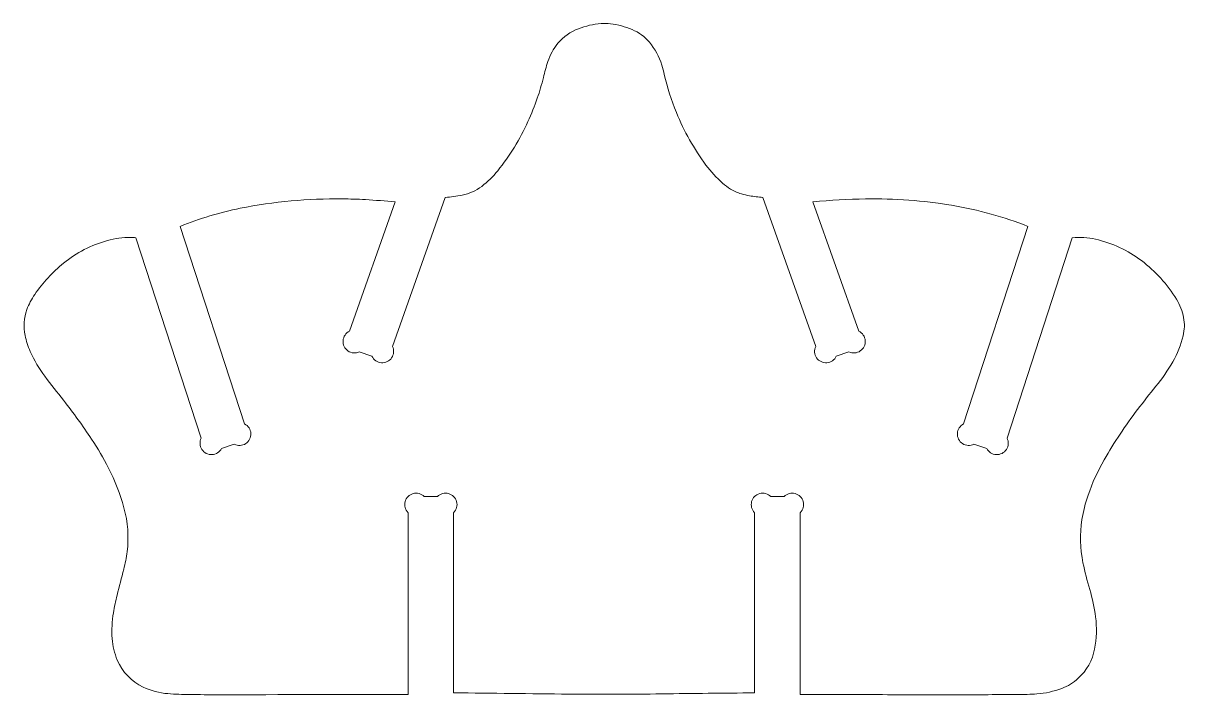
# Model space of a CAD drawing. Header units: millimetres. Extents: x -108 to 108, y -119 to 67.
# Drawn here: x 67.05 to 96.53, y -74.76 to -57.72 of the extents above; entities that cross this region are included whole.
import ezdxf

# ---------------------------------------------------------------- set-up
doc = ezdxf.new("R2010")
doc.units = ezdxf.units.MM
doc.header["$MEASUREMENT"] = 0
doc.layers.add('Capa 1', color=7, linetype='Continuous')

msp = doc.modelspace()

# ---------------------------------------------------------------- linework, layer by layer
at = {"layer": 'Capa 1', "color": 18, "lineweight": 9}
msp.add_open_spline([(85.824, -62.1404), (85.824, -62.1404), (87.1636, -65.9226), (87.1636, -65.9226), (87.1636, -65.9226), (87.119, -66.016), (87.1277, -66.126), (87.1863, -66.2113), (87.1863, -66.2113), (87.2449, -66.2965), (87.3445, -66.3441), (87.4477, -66.3359), (87.4477, -66.3359), (87.5508, -66.3278), (87.6418, -66.2653), (87.6863, -66.1719), (87.6863, -66.1719), (87.6863, -66.1719), (88.0062, -66.0586), (88.0062, -66.0586), (88.0062, -66.0586), (88.0996, -66.1032), (88.2096, -66.0945), (88.2949, -66.0359), (88.2949, -66.0359), (88.3801, -65.9773), (88.4277, -65.8777), (88.4196, -65.7746), (88.4196, -65.7746), (88.4114, -65.6714), (88.3489, -65.5805), (88.2555, -65.5359), (88.2555, -65.5359), (88.2555, -65.5359), (87.0935, -62.2537), (87.0935, -62.2537), (87.0935, -62.2537), (87.5379, -62.2113), (87.9837, -62.186), (88.4299, -62.1779), (88.4299, -62.1779), (89.1603, -62.1646), (89.8905, -62.2186), (90.611, -62.3391), (90.611, -62.3391), (90.9492, -62.3957), (91.2843, -62.4697), (91.6148, -62.5609), (91.6148, -62.5609), (91.9321, -62.6485), (92.2445, -62.7531), (92.5505, -62.8744), (92.5505, -62.8744), (92.5505, -62.8744), (90.9168, -67.8887), (90.9168, -67.8887), (90.9168, -67.8887), (90.8246, -67.9356), (90.7644, -68.0281), (90.7589, -68.1314), (90.7589, -68.1314), (90.7534, -68.2347), (90.8034, -68.3331), (90.8901, -68.3896), (90.8901, -68.3896), (90.9768, -68.446), (91.0871, -68.4518), (91.1793, -68.405), (91.1793, -68.405), (91.1793, -68.405), (91.5019, -68.5101), (91.5019, -68.5101), (91.5019, -68.5101), (91.5488, -68.6023), (91.6413, -68.6625), (91.7446, -68.668), (91.7446, -68.668), (91.8479, -68.6735), (91.9463, -68.6234), (92.0028, -68.5367), (92.0028, -68.5367), (92.0592, -68.45), (92.065, -68.3397), (92.0181, -68.2475), (92.0181, -68.2475), (92.0181, -68.2475), (93.6744, -63.1637), (93.6744, -63.1637), (93.6744, -63.1637), (93.8712, -63.1454), (94.0697, -63.1579), (94.2625, -63.201), (94.2625, -63.201), (94.6865, -63.2956), (95.0852, -63.4808), (95.431, -63.7438), (95.431, -63.7438), (95.7852, -64.0131), (96.0867, -64.3457), (96.3201, -64.7245), (96.3201, -64.7245), (96.4078, -64.8668), (96.4688, -65.0238), (96.5002, -65.188), (96.5002, -65.188), (96.5296, -65.3419), (96.5255, -65.5004), (96.4882, -65.6526), (96.4882, -65.6526), (96.4316, -65.8839), (96.343, -66.1063), (96.2248, -66.3131), (96.2248, -66.3131), (96.1001, -66.5315), (95.9572, -66.7391), (95.7976, -66.9335), (95.7976, -66.9335), (95.6384, -67.1276), (95.4828, -67.3248), (95.331, -67.5248), (95.331, -67.5248), (95.0226, -67.9313), (94.7402, -68.3568), (94.4852, -68.7987), (94.4852, -68.7987), (94.3196, -69.0857), (94.1823, -69.388), (94.0752, -69.7015), (94.0752, -69.7015), (94.0065, -69.9026), (93.955, -70.1092), (93.9213, -70.3191), (93.9213, -70.3191), (93.8631, -70.6818), (93.8716, -71.0521), (93.9467, -71.4117), (93.9467, -71.4117), (93.9947, -71.6419), (94.0521, -71.8699), (94.1186, -72.0954), (94.1186, -72.0954), (94.1852, -72.3212), (94.2343, -72.5517), (94.2655, -72.785), (94.2655, -72.785), (94.3019, -73.058), (94.2938, -73.3352), (94.2416, -73.6057), (94.2416, -73.6057), (94.1866, -73.8907), (94.0408, -74.1504), (93.8262, -74.3458), (93.8262, -74.3458), (93.7039, -74.4571), (93.5617, -74.5443), (93.4071, -74.603), (93.4071, -74.603), (93.2046, -74.6797), (92.9921, -74.7272), (92.7761, -74.7438), (92.7761, -74.7438), (92.6952, -74.7501), (92.614, -74.7537), (92.5328, -74.7546), (92.5328, -74.7546), (92.0034, -74.7604), (91.4738, -74.7636), (90.9443, -74.7641), (90.9443, -74.7641), (90.2487, -74.7648), (89.553, -74.7641), (88.8574, -74.7619), (88.8574, -74.7619), (88.1617, -74.7598), (87.466, -74.758), (86.7704, -74.7564), (86.7704, -74.7564), (86.7704, -74.7564), (86.7704, -70.1423), (86.7704, -70.1423), (86.7704, -70.1423), (86.8436, -70.0691), (86.8721, -69.9625), (86.8453, -69.8626), (86.8453, -69.8626), (86.8186, -69.7626), (86.7405, -69.6846), (86.6406, -69.6578), (86.6406, -69.6578), (86.5406, -69.631), (86.434, -69.6596), (86.3609, -69.7327), (86.3609, -69.7327), (86.3609, -69.7327), (86.0216, -69.7327), (86.0216, -69.7327), (86.0216, -69.7327), (85.9484, -69.6596), (85.8418, -69.631), (85.7419, -69.6578), (85.7419, -69.6578), (85.6419, -69.6846), (85.5639, -69.7626), (85.5371, -69.8626), (85.5371, -69.8626), (85.5103, -69.9625), (85.5389, -70.0691), (85.612, -70.1423), (85.612, -70.1423), (85.612, -70.1423), (85.612, -74.7161), (85.612, -74.7161), (85.612, -74.7161), (84.8264, -74.7222), (84.0407, -74.7309), (83.2551, -74.7423), (83.2551, -74.7423), (82.4694, -74.7536), (81.6837, -74.7556), (80.898, -74.7481), (80.898, -74.7481), (80.4107, -74.7435), (79.9235, -74.738), (79.4362, -74.7315), (79.4362, -74.7315), (78.9489, -74.725), (78.4617, -74.7199), (77.9744, -74.7161), (77.9744, -74.7161), (77.9744, -74.7161), (77.9744, -70.1423), (77.9744, -70.1423), (77.9744, -70.1423), (78.0475, -70.0691), (78.0761, -69.9625), (78.0493, -69.8626), (78.0493, -69.8626), (78.0226, -69.7626), (77.9445, -69.6846), (77.8446, -69.6578), (77.8446, -69.6578), (77.7446, -69.631), (77.638, -69.6596), (77.5648, -69.7327), (77.5648, -69.7327), (77.5648, -69.7327), (77.2256, -69.7327), (77.2256, -69.7327), (77.2256, -69.7327), (77.1524, -69.6596), (77.0458, -69.631), (76.9459, -69.6578), (76.9459, -69.6578), (76.8459, -69.6846), (76.7679, -69.7626), (76.7411, -69.8626), (76.7411, -69.8626), (76.7143, -69.9625), (76.7429, -70.0691), (76.816, -70.1423), (76.816, -70.1423), (76.816, -70.1423), (76.816, -74.7564), (76.816, -74.7564), (76.816, -74.7564), (75.2139, -74.76), (73.6117, -74.7622), (72.0096, -74.7632), (72.0096, -74.7632), (71.7624, -74.7634), (71.5152, -74.7623), (71.268, -74.7599), (71.268, -74.7599), (71.0865, -74.7582), (70.905, -74.7504), (70.724, -74.7365), (70.724, -74.7365), (70.5061, -74.7199), (70.2932, -74.6632), (70.0959, -74.5694), (70.0959, -74.5694), (69.8003, -74.4288), (69.5661, -74.1849), (69.4377, -73.8838), (69.4377, -73.8838), (69.3638, -73.7105), (69.3194, -73.526), (69.3064, -73.338), (69.3064, -73.338), (69.2913, -73.1195), (69.3023, -72.8998), (69.3392, -72.6839), (69.3392, -72.6839), (69.3649, -72.5334), (69.3961, -72.3839), (69.4328, -72.2358), (69.4328, -72.2358), (69.4873, -72.0161), (69.5432, -71.7967), (69.6006, -71.5778), (69.6006, -71.5778), (69.6387, -71.4323), (69.6674, -71.2845), (69.6864, -71.1353), (69.6864, -71.1353), (69.734, -70.7606), (69.7066, -70.3804), (69.6057, -70.0164), (69.6057, -70.0164), (69.5092, -69.6681), (69.3779, -69.3304), (69.2138, -69.0083), (69.2138, -69.0083), (69.0853, -68.7561), (68.9425, -68.5116), (68.786, -68.2759), (68.786, -68.2759), (68.5616, -67.9378), (68.3237, -67.6088), (68.073, -67.2897), (68.073, -67.2897), (67.9143, -67.0877), (67.7567, -66.8848), (67.6004, -66.6809), (67.6004, -66.6809), (67.4516, -66.4867), (67.3267, -66.2752), (67.2286, -66.0511), (67.2286, -66.0511), (67.1709, -65.9192), (67.1266, -65.7818), (67.0966, -65.6411), (67.0966, -65.6411), (67.0501, -65.4236), (67.066, -65.1974), (67.1423, -64.9886), (67.1423, -64.9886), (67.1925, -64.8514), (67.2597, -64.7211), (67.3424, -64.6008), (67.3424, -64.6008), (67.547, -64.3028), (67.7935, -64.0357), (68.074, -63.8078), (68.074, -63.8078), (68.4013, -63.5418), (68.7803, -63.3463), (69.1867, -63.2335), (69.1867, -63.2335), (69.3791, -63.1802), (69.5781, -63.1539), (69.7778, -63.1556), (69.7778, -63.1556), (69.795, -63.1557), (69.8122, -63.1563), (69.8294, -63.1574), (69.8294, -63.1574), (69.857, -63.159), (69.8845, -63.1611), (69.912, -63.1637), (69.912, -63.1637), (69.912, -63.1637), (71.5683, -68.2475), (71.5683, -68.2475), (71.5683, -68.2475), (71.5214, -68.3397), (71.5273, -68.45), (71.5837, -68.5367), (71.5837, -68.5367), (71.6401, -68.6234), (71.7385, -68.6735), (71.8418, -68.668), (71.8418, -68.668), (71.9451, -68.6625), (72.0377, -68.6023), (72.0846, -68.5101), (72.0846, -68.5101), (72.0846, -68.5101), (72.4071, -68.405), (72.4071, -68.405), (72.4071, -68.405), (72.4993, -68.4518), (72.6096, -68.446), (72.6963, -68.3896), (72.6963, -68.3896), (72.783, -68.3331), (72.8331, -68.2347), (72.8276, -68.1314), (72.8276, -68.1314), (72.8221, -68.0281), (72.7619, -67.9356), (72.6696, -67.8887), (72.6696, -67.8887), (72.6696, -67.8887), (71.0359, -62.8744), (71.0359, -62.8744), (71.0359, -62.8744), (71.5273, -62.6724), (72.0373, -62.5188), (72.5585, -62.4158), (72.5585, -62.4158), (73.4113, -62.2473), (74.2793, -62.1668), (75.1485, -62.1755), (75.1485, -62.1755), (75.3442, -62.1775), (75.5397, -62.1841), (75.7351, -62.1955), (75.7351, -62.1955), (75.988, -62.2102), (76.2407, -62.2296), (76.4929, -62.2537), (76.4929, -62.2537), (76.4929, -62.2537), (75.3309, -65.5359), (75.3309, -65.5359), (75.3309, -65.5359), (75.2375, -65.5805), (75.175, -65.6714), (75.1669, -65.7746), (75.1669, -65.7746), (75.1588, -65.8777), (75.2063, -65.9773), (75.2916, -66.0359), (75.2916, -66.0359), (75.3768, -66.0945), (75.4869, -66.1032), (75.5802, -66.0586), (75.5802, -66.0586), (75.5802, -66.0586), (75.9001, -66.1719), (75.9001, -66.1719), (75.9001, -66.1719), (75.9446, -66.2653), (76.0356, -66.3278), (76.1388, -66.3359), (76.1388, -66.3359), (76.2419, -66.3441), (76.3415, -66.2965), (76.4001, -66.2113), (76.4001, -66.2113), (76.4587, -66.126), (76.4674, -66.016), (76.4228, -65.9226), (76.4228, -65.9226), (76.4228, -65.9226), (77.7625, -62.1404), (77.7625, -62.1404), (77.7625, -62.1404), (77.9058, -62.1279), (78.0484, -62.1081), (78.1897, -62.081), (78.1897, -62.081), (78.3705, -62.0464), (78.5407, -61.9701), (78.6869, -61.8582), (78.6869, -61.8582), (78.8373, -61.7429), (78.9734, -61.6101), (79.0923, -61.4626), (79.0923, -61.4626), (79.4, -61.0808), (79.6576, -60.6615), (79.8591, -60.2145), (79.8591, -60.2145), (79.9472, -60.019), (80.0267, -59.8199), (80.0976, -59.6176), (80.0976, -59.6176), (80.1574, -59.447), (80.2083, -59.2734), (80.2503, -59.0976), (80.2503, -59.0976), (80.2831, -58.9601), (80.3213, -58.824), (80.365, -58.6896), (80.365, -58.6896), (80.4197, -58.5208), (80.5063, -58.364), (80.6198, -58.2277), (80.6198, -58.2277), (80.7584, -58.0614), (80.9376, -57.9335), (81.1399, -57.8565), (81.1399, -57.8565), (81.3248, -57.7861), (81.5186, -57.7416), (81.7158, -57.7243), (81.7158, -57.7243), (81.7946, -57.7174), (81.8739, -57.7192), (81.9523, -57.7298), (81.9523, -57.7298), (82.1423, -57.7554), (82.3283, -57.8058), (82.5053, -57.8796), (82.5053, -57.8796), (82.6745, -57.9502), (82.8243, -58.0608), (82.9417, -58.2017), (82.9417, -58.2017), (83.0831, -58.3714), (83.1894, -58.5676), (83.2543, -58.7787), (83.2543, -58.7787), (83.2791, -58.8592), (83.3012, -58.9405), (83.3207, -59.0224), (83.3207, -59.0224), (83.3987, -59.3505), (83.5016, -59.6721), (83.6288, -59.9844), (83.6288, -59.9844), (83.8219, -60.459), (84.0738, -60.9075), (84.3785, -61.3194), (84.3785, -61.3194), (84.5024, -61.4869), (84.6441, -61.6405), (84.8012, -61.7774), (84.8012, -61.7774), (84.8648, -61.8328), (84.9327, -61.883), (85.0044, -61.9275), (85.0044, -61.9275), (85.0891, -61.98), (85.1803, -62.0212), (85.2758, -62.0498), (85.2758, -62.0498), (85.3426, -62.0698), (85.4107, -62.0856), (85.4796, -62.097), (85.4796, -62.097), (85.5938, -62.1158), (85.7087, -62.1303), (85.824, -62.1404)], degree=3, knots=[0, 0, 0, 0, 0.0074074, 0.0074074, 0.0074074, 0.0074074, 0.0148148, 0.0148148, 0.0148148, 0.0148148, 0.0222222, 0.0222222, 0.0222222, 0.0222222, 0.0296296, 0.0296296, 0.0296296, 0.0296296, 0.037037, 0.037037, 0.037037, 0.037037, 0.0444444, 0.0444444, 0.0444444, 0.0444444, 0.0518519, 0.0518519, 0.0518519, 0.0518519, 0.0592593, 0.0592593, 0.0592593, 0.0592593, 0.0666667, 0.0666667, 0.0666667, 0.0666667, 0.0740741, 0.0740741, 0.0740741, 0.0740741, 0.0814815, 0.0814815, 0.0814815, 0.0814815, 0.0888889, 0.0888889, 0.0888889, 0.0888889, 0.0962963, 0.0962963, 0.0962963, 0.0962963, 0.1037037, 0.1037037, 0.1037037, 0.1037037, 0.1111111, 0.1111111, 0.1111111, 0.1111111, 0.1185185, 0.1185185, 0.1185185, 0.1185185, 0.1259259, 0.1259259, 0.1259259, 0.1259259, 0.1333333, 0.1333333, 0.1333333, 0.1333333, 0.1407407, 0.1407407, 0.1407407, 0.1407407, 0.1481481, 0.1481481, 0.1481481, 0.1481481, 0.1555556, 0.1555556, 0.1555556, 0.1555556, 0.162963, 0.162963, 0.162963, 0.162963, 0.1703704, 0.1703704, 0.1703704, 0.1703704, 0.1777778, 0.1777778, 0.1777778, 0.1777778, 0.1851852, 0.1851852, 0.1851852, 0.1851852, 0.1925926, 0.1925926, 0.1925926, 0.1925926, 0.2, 0.2, 0.2, 0.2, 0.2074074, 0.2074074, 0.2074074, 0.2074074, 0.2148148, 0.2148148, 0.2148148, 0.2148148, 0.2222222, 0.2222222, 0.2222222, 0.2222222, 0.2296296, 0.2296296, 0.2296296, 0.2296296, 0.237037, 0.237037, 0.237037, 0.237037, 0.2444444, 0.2444444, 0.2444444, 0.2444444, 0.2518519, 0.2518519, 0.2518519, 0.2518519, 0.2592593, 0.2592593, 0.2592593, 0.2592593, 0.2666667, 0.2666667, 0.2666667, 0.2666667, 0.2740741, 0.2740741, 0.2740741, 0.2740741, 0.2814815, 0.2814815, 0.2814815, 0.2814815, 0.2888889, 0.2888889, 0.2888889, 0.2888889, 0.2962963, 0.2962963, 0.2962963, 0.2962963, 0.3037037, 0.3037037, 0.3037037, 0.3037037, 0.3111111, 0.3111111, 0.3111111, 0.3111111, 0.3185185, 0.3185185, 0.3185185, 0.3185185, 0.3259259, 0.3259259, 0.3259259, 0.3259259, 0.3333333, 0.3333333, 0.3333333, 0.3333333, 0.3407407, 0.3407407, 0.3407407, 0.3407407, 0.3481481, 0.3481481, 0.3481481, 0.3481481, 0.3555556, 0.3555556, 0.3555556, 0.3555556, 0.362963, 0.362963, 0.362963, 0.362963, 0.3703704, 0.3703704, 0.3703704, 0.3703704, 0.3777778, 0.3777778, 0.3777778, 0.3777778, 0.3851852, 0.3851852, 0.3851852, 0.3851852, 0.3925926, 0.3925926, 0.3925926, 0.3925926, 0.4, 0.4, 0.4, 0.4, 0.4074074, 0.4074074, 0.4074074, 0.4074074, 0.4148148, 0.4148148, 0.4148148, 0.4148148, 0.4222222, 0.4222222, 0.4222222, 0.4222222, 0.4296296, 0.4296296, 0.4296296, 0.4296296, 0.437037, 0.437037, 0.437037, 0.437037, 0.4444444, 0.4444444, 0.4444444, 0.4444444, 0.4518519, 0.4518519, 0.4518519, 0.4518519, 0.4592593, 0.4592593, 0.4592593, 0.4592593, 0.4666667, 0.4666667, 0.4666667, 0.4666667, 0.4740741, 0.4740741, 0.4740741, 0.4740741, 0.4814815, 0.4814815, 0.4814815, 0.4814815, 0.4888889, 0.4888889, 0.4888889, 0.4888889, 0.4962963, 0.4962963, 0.4962963, 0.4962963, 0.5037037, 0.5037037, 0.5037037, 0.5037037, 0.5111111, 0.5111111, 0.5111111, 0.5111111, 0.5185185, 0.5185185, 0.5185185, 0.5185185, 0.5259259, 0.5259259, 0.5259259, 0.5259259, 0.5333333, 0.5333333, 0.5333333, 0.5333333, 0.5407407, 0.5407407, 0.5407407, 0.5407407, 0.5481481, 0.5481481, 0.5481481, 0.5481481, 0.5555556, 0.5555556, 0.5555556, 0.5555556, 0.562963, 0.562963, 0.562963, 0.562963, 0.5703704, 0.5703704, 0.5703704, 0.5703704, 0.5777778, 0.5777778, 0.5777778, 0.5777778, 0.5851852, 0.5851852, 0.5851852, 0.5851852, 0.5925926, 0.5925926, 0.5925926, 0.5925926, 0.6, 0.6, 0.6, 0.6, 0.6074074, 0.6074074, 0.6074074, 0.6074074, 0.6148148, 0.6148148, 0.6148148, 0.6148148, 0.6222222, 0.6222222, 0.6222222, 0.6222222, 0.6296296, 0.6296296, 0.6296296, 0.6296296, 0.637037, 0.637037, 0.637037, 0.637037, 0.6444444, 0.6444444, 0.6444444, 0.6444444, 0.6518519, 0.6518519, 0.6518519, 0.6518519, 0.6592593, 0.6592593, 0.6592593, 0.6592593, 0.6666667, 0.6666667, 0.6666667, 0.6666667, 0.6740741, 0.6740741, 0.6740741, 0.6740741, 0.6814815, 0.6814815, 0.6814815, 0.6814815, 0.6888889, 0.6888889, 0.6888889, 0.6888889, 0.6962963, 0.6962963, 0.6962963, 0.6962963, 0.7037037, 0.7037037, 0.7037037, 0.7037037, 0.7111111, 0.7111111, 0.7111111, 0.7111111, 0.7185185, 0.7185185, 0.7185185, 0.7185185, 0.7259259, 0.7259259, 0.7259259, 0.7259259, 0.7333333, 0.7333333, 0.7333333, 0.7333333, 0.7407407, 0.7407407, 0.7407407, 0.7407407, 0.7481481, 0.7481481, 0.7481481, 0.7481481, 0.7555556, 0.7555556, 0.7555556, 0.7555556, 0.762963, 0.762963, 0.762963, 0.762963, 0.7703704, 0.7703704, 0.7703704, 0.7703704, 0.7777778, 0.7777778, 0.7777778, 0.7777778, 0.7851852, 0.7851852, 0.7851852, 0.7851852, 0.7925926, 0.7925926, 0.7925926, 0.7925926, 0.8, 0.8, 0.8, 0.8, 0.8074074, 0.8074074, 0.8074074, 0.8074074, 0.8148148, 0.8148148, 0.8148148, 0.8148148, 0.8222222, 0.8222222, 0.8222222, 0.8222222, 0.8296296, 0.8296296, 0.8296296, 0.8296296, 0.837037, 0.837037, 0.837037, 0.837037, 0.8444444, 0.8444444, 0.8444444, 0.8444444, 0.8518519, 0.8518519, 0.8518519, 0.8518519, 0.8592593, 0.8592593, 0.8592593, 0.8592593, 0.8666667, 0.8666667, 0.8666667, 0.8666667, 0.8740741, 0.8740741, 0.8740741, 0.8740741, 0.8814815, 0.8814815, 0.8814815, 0.8814815, 0.8888889, 0.8888889, 0.8888889, 0.8888889, 0.8962963, 0.8962963, 0.8962963, 0.8962963, 0.9037037, 0.9037037, 0.9037037, 0.9037037, 0.9111111, 0.9111111, 0.9111111, 0.9111111, 0.9185185, 0.9185185, 0.9185185, 0.9185185, 0.9259259, 0.9259259, 0.9259259, 0.9259259, 0.9333333, 0.9333333, 0.9333333, 0.9333333, 0.9407407, 0.9407407, 0.9407407, 0.9407407, 0.9481481, 0.9481481, 0.9481481, 0.9481481, 0.9555556, 0.9555556, 0.9555556, 0.9555556, 0.962963, 0.962963, 0.962963, 0.962963, 0.9703704, 0.9703704, 0.9703704, 0.9703704, 0.9777778, 0.9777778, 0.9777778, 0.9777778, 0.9851852, 0.9851852, 0.9851852, 0.9851852, 1, 1, 1, 1], dxfattribs=at)

doc.saveas('drawing.dxf')
